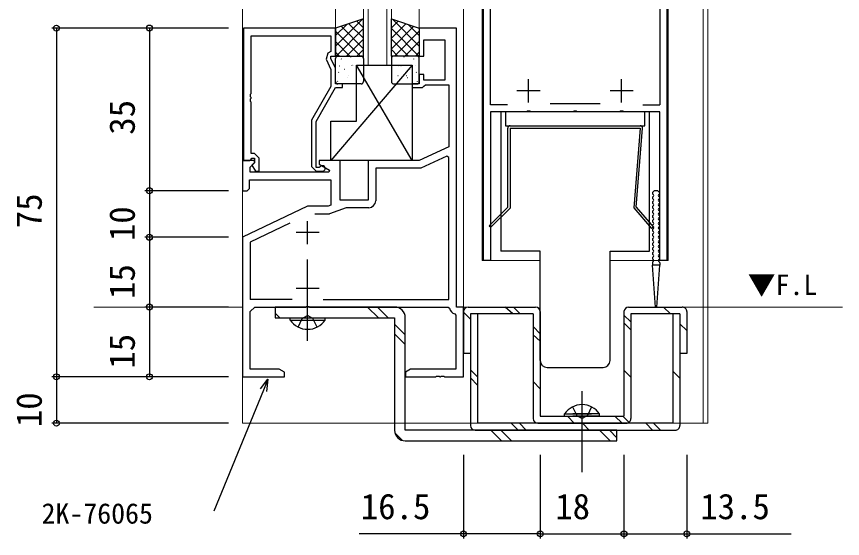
# Model space of a CAD drawing. Units: millimetres, scale not verified. Extents: x -437 to 438, y -681 to 678.
# Drawn here: x -122.1 to 55.4, y -123 to -10.7 of the extents above; entities that cross this region are included whole.
import ezdxf
from ezdxf.enums import TextEntityAlignment as Align

# ---------------------------------------------------------------- set-up
doc = ezdxf.new("R2010")
doc.units = ezdxf.units.MM
doc.header["$LTSCALE"] = 4
for name, color, linetype in [('0-1_USER1', 3, 'Continuous'), ('0-2_YKK_11', 7, 'Continuous'), ('0-4_YKK_13', 4, 'Continuous'), ('0-6_YKK_D', 6, 'Continuous')]:
    doc.layers.add(name, color=color, linetype=linetype)
doc.layers.add('0-3_YKK_12', color=2, linetype='Continuous', lineweight=18)
doc.styles.add('ＭＳ ゴシック', font='')
doc.styles.get('ＭＳ ゴシック').set_extended_font_data('MS Gothic')

msp = doc.modelspace()

# ---------------------------------------------------------------- linework, layer by layer
at = {"layer": '0-2_YKK_11'}
for p, q in [((-55.166, -18.562), (-55.573, -19.851)), ((-12.039, -29.2), (-12.039, -24.2)), ((7.961, -29.2), (7.961, -24.2)), ((-9.539, -26.7), (-14.539, -26.7)), ((10.461, -26.7), (5.461, -26.7)), ((-7.391, -29.4), (3.312, -29.4)), ((12.489, -29.7), (16.161, -29.7)), ((-69.939, -41.2), (-70.939, -40.2)), ((-58.739, -43), (-57.739, -44)), ((-57.739, -44), (-56.339, -44)), ((-57.988, -53.13), (-54.844, -53.13)), ((-59.539, -59.7), (-59.539, -54.7)), ((-57.039, -57.2), (-62.039, -57.2)), ((-59.539, -71.7), (-59.539, -66.7)), ((-57.039, -69.2), (-62.039, -69.2)), ((-62.902, -71.57), (-71.909, -71.57)), ((-56.177, -71.57), (-29.169, -71.57)), ((-70.909, -73.2), (-71.909, -74.2))]:
    msp.add_line(p, q, dxfattribs=at)
for points in [[(17.661, 24.8), (17.661, -63.2), (16.161, -63.2), (16.161, -31.2), (8.419, -31.2), (8.235, -31.08), (7.686, -31.08), (7.502, -31.2), (-1.581, -31.2), (-1.765, -31.08), (-2.314, -31.08), (-2.498, -31.2), (-11.581, -31.2), (-11.765, -31.08), (-12.314, -31.08), (-12.498, -31.2), (-20.239, -31.2), (-20.239, -63.2), (-21.739, -63.2), (-21.739, 24.8)], [(-16.567, -29.7), (-20.239, -29.7), (-20.239, 20)], [(2.737, 20), (16.161, 20), (16.161, -29.7)], [(-27.539, -73.2), (-27.539, -13.2), (-35.539, -13.2), (-35.539, -19.2), (-34.539, -19.2), (-34.539, -15.7), (-30.039, -15.7), (-30.039, -24.4), (-34.539, -24.4), (-34.539, -23.2), (-35.539, -23.2), (-35.539, -25.2), (-37.039, -25.2), (-37.039, -26), (-34.839, -26), (-34.539, -25.7), (-34.239, -25.4), (-29.169, -25.4), (-29.169, -38.73), (-35.539, -41.7), (-46.539, -41.7), (-46.539, -50.2), (-52.539, -50.2), (-52.539, -41.7), (-57.039, -41.7), (-57.039, -42.5), (-54.874, -43.75), (-54.995, -44.2), (-71.909, -44.2), (-71.909, -43.094), (-70.903, -42.088), (-71.064, -41.7), (-73.539, -41.7), (-73.539, -48.2), (-72.539, -48.2), (-72.039, -47.7), (-72.039, -45.83), (-54.539, -45.83), (-54.539, -51.285), (-55.131, -51.5)], [(-73.339, -13.2), (-73.339, -41.7), (-72.009, -41.7), (-71.709, -41.4), (-71.509, -41.2), (-70.939, -41.2), (-70.939, -42.126), (-71.513, -42.7), (-70.763, -44), (-69.939, -44), (-69.939, -41.2)], [(-56.838, -43.067), (-57.088, -43.2), (-57.739, -43.2), (-57.739, -33.275), (-53.539, -26), (-52.039, -26), (-52.039, -25.2), (-53.539, -25.2), (-53.539, -21.845), (-54.539, -19.7), (-54.539, -19.2), (-53.539, -19.2), (-53.539, -13.2), (-73.339, -13.2)], [(-70.939, -40.2), (-71.709, -40.2), (-71.709, -29.158), (-71.829, -28.975), (-71.829, -28.425), (-71.709, -28.242), (-71.709, -28.158), (-71.829, -27.975), (-71.829, -27.425), (-71.709, -27.242), (-71.709, -14.83), (-54.539, -14.83), (-54.539, -18.2), (-55.166, -18.562)], [(-55.573, -19.851), (-54.539, -22.066), (-54.539, -25.732), (-58.739, -33.007), (-58.739, -43)], [(-56.177, -71.57), (-29.169, -71.57), (-29.169, -41.039), (-29.632, -40.744), (-35.178, -43.33), (-44.909, -43.33), (-44.909, -50.33)], [(-55.131, -51.5), (-59.539, -51.5), (-73.539, -58.2), (-73.539, -88.2), (-64.539, -88.2), (-64.539, -87.2), (-65.631, -86.57), (-71.909, -86.57), (-71.909, -74.2)], [(-46.409, -51.83), (-51.272, -51.83), (-54.844, -53.13)], [(-63.347, -55.129), (-71.909, -59.227), (-71.909, -71.57)], [(-70.909, -73.2), (-59.999, -73.2), (-59.816, -73.08), (-59.266, -73.08), (-59.083, -73.2), (-29.314, -73.2), (-29.018, -73.45)], [(-27.898, -74.657), (-27.669, -74.948), (-27.669, -86.57), (-37.448, -86.57), (-38.539, -87.2), (-38.539, -88.2), (-31.998, -88.2), (-31.814, -88.08), (-31.265, -88.08), (-31.081, -88.2), (-30.998, -88.2), (-30.814, -88.08), (-30.265, -88.08), (-30.081, -88.2), (-26.039, -88.2), (-26.039, -73.2), (-27.539, -73.2)]]:
    msp.add_lwpolyline(points, dxfattribs=at)
for centre, radius, start, end in [((-56.339, -43.4), 0.6, 270.00003, 146.25104), ((-46.409, -50.33), 1.5, 270.00001, 359.99999), ((-27.539, -73.2), 1.5, 189.59408, 256.17905)]:
    msp.add_arc(centre, radius, start, end, dxfattribs=at)
at = {"layer": '0-3_YKK_12'}
for p, q in [((-73.539, 60.298), (-73.539, -83.2)), ((-53.539, 60.298), (-53.539, -13.2)), ((-47.539, -21.201), (-47.539, 60.298)), ((-46.539, 60.298), (-46.539, -21.201)), ((-42.539, -21.201), (-42.539, 60.298)), ((-41.539, 60.298), (-41.539, -21.201)), ((-35.539, 60.298), (-35.539, -13.201)), ((-26.039, 60.298), (-26.039, -83.2)), ((-22.039, 60.298), (-22.039, -63.205)), ((25.461, -73.2), (25.461, 60.298)), ((26.461, -73.2), (26.461, 60.298)), ((-41.539, -21.201), (-47.539, -21.201)), ((-22.039, -63.205), (-9.539, -63.205)), ((-105.528, -73.2), (-73.539, -73.2)), ((-73.539, -73.2), (-73.539, -98.2)), ((-25.039, -73.2), (-26.339, -73.2)), ((20.961, -73.2), (55.429, -73.2)), ((25.461, -98.2), (25.461, -73.2))]:
    msp.add_line(p, q, dxfattribs=at)
for points in [[(5.461, -63.205), (17.961, -63.205), (17.961, 60.298)], [(-73.539, -98.2), (26.461, -98.2), (26.461, -73.2)]]:
    msp.add_lwpolyline(points, dxfattribs=at)
at = {"layer": '0-4_YKK_13'}
for p, q in [((-47.539, -11.2), (-53.539, -13.2)), ((-47.76, -11.273), (-53.539, -17.053)), ((-51.127, -12.396), (-53.539, -14.808)), ((-50.671, -12.244), (-47.539, -15.376)), ((-48.987, -11.683), (-47.539, -13.13)), ((-47.539, -19.2), (-47.539, -11.2)), ((-41.539, -19.2), (-41.539, -11.2)), ((-41.539, -11.2), (-35.539, -13.2)), ((-40.092, -11.683), (-41.539, -13.13)), ((-38.408, -12.244), (-41.539, -15.376)), ((-41.319, -11.273), (-35.539, -17.053)), ((-37.952, -12.396), (-35.539, -14.808)), ((-53.539, -13.2), (-53.539, -19.2)), ((-53.539, -13.866), (-48.205, -19.2)), ((-47.539, -13.298), (-53.441, -19.2)), ((-52.355, -12.805), (-47.539, -17.621)), ((-36.724, -12.805), (-41.539, -17.621)), ((-41.539, -13.298), (-35.638, -19.2)), ((-35.539, -13.866), (-40.874, -19.2)), ((-35.539, -13.2), (-35.539, -19.2)), ((-47.539, -15.543), (-51.196, -19.2)), ((-41.539, -15.543), (-37.883, -19.2)), ((-53.539, -16.111), (-50.45, -19.2)), ((-35.539, -16.111), (-38.629, -19.2)), ((-53.539, -18.356), (-52.695, -19.2)), ((-53.539, -19.2), (-47.539, -19.2)), ((-53.039, -19.2), (-48.039, -19.2)), ((-50.912, -19.295), (-50.906, -19.302)), ((-50.228, -19.388), (-50.184, -19.412)), ((-47.539, -17.788), (-48.951, -19.2)), ((-41.539, -17.788), (-40.128, -19.2)), ((-35.539, -19.2), (-41.539, -19.2)), ((-36.039, -19.2), (-41.039, -19.2)), ((-38.851, -19.388), (-38.894, -19.412)), ((-38.167, -19.295), (-38.173, -19.302)), ((-35.539, -18.356), (-36.384, -19.2)), ((-37.039, -21.203), (-54.539, -41.701)), ((-53.539, -24.7), (-53.539, -19.7)), ((-52.732, -21.277), (-52.725, -21.285)), ((-52.305, -19.821), (-52.261, -19.845)), ((-50.014, -21.167), (-49.967, -21.255)), ((-49.637, -21.278), (-49.593, -21.302)), ((-37.039, -41.701), (-49.039, -21.203)), ((-47.561, -20.846), (-47.539, -20.857)), ((-47.539, -19.7), (-47.539, -24.7)), ((-41.539, -19.7), (-41.539, -24.7)), ((-41.518, -20.846), (-41.539, -20.857)), ((-39.442, -21.278), (-39.486, -21.302)), ((-39.065, -21.167), (-39.112, -21.255)), ((-36.774, -19.821), (-36.818, -19.845)), ((-36.347, -21.277), (-36.354, -21.285)), ((-35.539, -24.7), (-35.539, -19.7)), ((-52.903, -22.692), (-52.857, -22.78)), ((-51.662, -22.012), (-51.618, -22.036)), ((-48.971, -21.462), (-48.964, -21.47)), ((-40.108, -21.462), (-40.115, -21.47)), ((-37.417, -22.012), (-37.461, -22.036)), ((-36.176, -22.692), (-36.222, -22.78)), ((-53.095, -24.636), (-53.051, -24.66)), ((-51.07, -23.902), (-51.027, -23.926)), ((-50.757, -23.482), (-50.75, -23.49)), ((-48.994, -23.47), (-48.95, -23.494)), ((-40.085, -23.47), (-40.129, -23.494)), ((-38.322, -23.482), (-38.329, -23.49)), ((-38.008, -23.902), (-38.052, -23.926)), ((-35.984, -24.636), (-36.028, -24.66)), ((-48.039, -25.2), (-53.039, -25.2)), ((-41.039, -25.2), (-36.039, -25.2)), ((13.961, -61.2), (13.961, -31.2)), ((-16.539, -51.7), (-16.539, -34.7)), ((-16.039, -34.2), (11.961, -34.2)), ((-16.039, -34.7), (11.961, -34.7)), ((-16.039, -34.7), (-16.039, -51.907)), ((11.961, -34.7), (10.587, -51.853)), ((11.102, -51.686), (12.459, -34.74)), ((14.619, -48.558), (14.978, -48.2)), ((14.619, -48.841), (14.837, -49.058)), ((14.619, -49.558), (14.837, -49.341)), ((15.744, -48.2), (14.978, -48.2)), ((16.102, -48.558), (15.744, -48.2)), ((16.102, -48.841), (15.885, -49.058)), ((16.102, -49.558), (15.885, -49.341)), ((14.619, -49.841), (14.837, -50.058)), ((14.619, -50.558), (14.837, -50.341)), ((14.619, -50.841), (14.837, -51.058)), ((14.619, -51.558), (14.837, -51.341)), ((16.102, -49.841), (15.885, -50.058)), ((16.102, -50.558), (15.885, -50.341)), ((16.102, -50.841), (15.885, -51.058)), ((16.102, -51.558), (15.885, -51.341)), ((-16.539, -51.7), (-20.539, -55.7)), ((-16.039, -51.907), (-20.186, -56.054)), ((10.587, -51.853), (14.39, -56.317)), ((14.619, -51.841), (14.837, -52.058)), ((14.619, -52.558), (14.837, -52.341)), ((14.619, -52.841), (14.837, -53.058)), ((16.102, -51.841), (15.885, -52.058)), ((16.102, -52.558), (15.885, -52.341)), ((16.102, -52.841), (15.885, -53.058)), ((14.619, -53.558), (14.837, -53.341)), ((14.619, -53.841), (14.837, -54.058)), ((14.619, -54.558), (14.837, -54.341)), ((14.619, -54.841), (14.837, -55.058)), ((16.102, -53.558), (15.885, -53.341)), ((16.102, -53.841), (15.885, -54.058)), ((16.102, -54.558), (15.885, -54.341)), ((16.102, -54.841), (15.885, -55.058)), ((-20.539, -55.7), (-20.186, -56.054)), ((14.619, -55.558), (14.837, -55.341)), ((14.619, -55.841), (14.837, -56.058)), ((14.619, -56.558), (14.837, -56.341)), ((16.102, -55.558), (15.885, -55.341)), ((16.102, -55.841), (15.885, -56.058)), ((16.102, -56.558), (15.885, -56.341)), ((14.619, -56.841), (14.837, -57.058)), ((14.619, -57.558), (14.837, -57.341)), ((14.619, -57.841), (14.837, -58.058)), ((14.619, -58.558), (14.837, -58.341)), ((16.102, -56.841), (15.885, -57.058)), ((16.102, -57.558), (15.885, -57.341)), ((16.102, -57.841), (15.885, -58.058)), ((16.102, -58.558), (15.885, -58.341)), ((14.619, -58.841), (14.837, -59.058)), ((14.619, -59.558), (14.837, -59.341)), ((14.619, -59.841), (14.837, -60.058)), ((14.619, -60.558), (14.837, -60.341)), ((16.102, -58.841), (15.885, -59.058)), ((16.102, -59.558), (15.885, -59.341)), ((16.102, -59.841), (15.885, -60.058)), ((16.102, -60.558), (15.885, -60.341)), ((-9.539, -61.2), (-18.039, -61.2)), ((-9.539, -84.7), (-9.539, -61.2)), ((14.619, -60.841), (14.837, -61.058)), ((14.619, -61.558), (14.837, -61.341)), ((14.619, -61.841), (14.837, -62.058)), ((16.102, -60.841), (15.885, -61.058)), ((16.102, -61.558), (15.885, -61.341)), ((16.102, -61.841), (15.885, -62.058)), ((-59.541, -80.5), (-59.541, -63)), ((14.561, -63.7), (14.561, -64.2)), ((14.619, -62.558), (14.837, -62.341)), ((14.619, -62.841), (14.837, -63.058)), ((14.619, -63.558), (14.837, -63.341)), ((16.102, -62.558), (15.885, -62.341)), ((16.102, -62.841), (15.885, -63.058)), ((16.102, -63.558), (15.885, -63.341)), ((16.161, -63.7), (16.161, -64.2)), ((16.161, -64.2), (14.561, -64.2)), ((15.211, -73.2), (14.561, -64.2)), ((15.511, -73.2), (16.161, -64.2)), ((-66.541, -73.2), (-66.541, -75.5)), ((-40.841, -73.2), (-66.541, -73.2)), ((-65.552, -75.5), (-66.541, -74.512)), ((-44.341, -75.5), (-46.641, -73.2)), ((-42.218, -75.5), (-44.518, -73.2)), ((-26.039, -74.2), (-26.039, -83.2)), ((-24.539, -75.796), (-26.039, -74.315)), ((-25.039, -73.2), (-10.539, -73.2)), ((-15.458, -74.7), (-17.058, -73.2)), ((-13.874, -74.7), (-15.295, -73.2)), ((-9.539, -74.2), (-9.539, -96.7)), ((8.461, -74.2), (8.461, -96.7)), ((9.461, -73.2), (20.961, -73.2)), ((15.211, -73.2), (15.511, -73.2)), ((18.436, -74.7), (16.955, -73.2)), ((21.961, -74.2), (21.961, -83.2)), ((-66.541, -75.5), (-40.841, -75.5)), ((-63.291, -76.009), (-63.291, -75.5)), ((-63.291, -75.5), (-55.791, -75.5)), ((-40.841, -75.5), (-40.841, -99.7)), ((-38.541, -99.7), (-38.541, -75.5)), ((-23.039, -74.7), (-24.539, -74.7)), ((-24.539, -74.7), (-24.539, -98.7)), ((-23.039, -74.7), (-23.039, -98.2)), ((-11.039, -74.7), (-23.039, -74.7)), ((-11.039, -74.7), (-11.039, -97.2)), ((9.961, -76.419), (8.461, -74.956)), ((18.961, -74.7), (9.961, -74.7)), ((9.961, -74.7), (9.961, -97.2)), ((20.461, -74.7), (20.461, -98.7)), ((-38.541, -79.177), (-40.841, -76.877)), ((-9.539, -78.958), (-11.039, -77.363)), ((9.961, -78.104), (8.461, -76.585)), ((20.461, -76.802), (21.961, -78.225)), ((-38.541, -81.3), (-40.841, -79)), ((-9.539, -80.565), (-11.039, -79.209)), ((-24.539, -83.2), (-26.039, -83.2)), ((21.961, -83.2), (20.461, -83.2)), ((-23.039, -88.196), (-24.539, -86.715)), ((-8.039, -86.2), (3.961, -86.2)), ((9.961, -88.298), (8.461, -86.779)), ((-23.039, -89.981), (-24.539, -88.441)), ((20.461, -88.492), (18.961, -87.027)), ((-9.539, -90.836), (-11.039, -89.26)), ((-0.541, -108.709), (-0.541, -91.325)), ((-9.539, -96.7), (8.461, -96.7)), ((-4.291, -96.191), (1.459, -96.191)), ((-4.291, -96.7), (-4.291, -96.191)), ((-4.291, -96.7), (1.459, -96.7)), ((-2.232, -98.2), (-3.611, -96.744)), ((3.209, -96.191), (-2.541, -96.191)), ((3.209, -96.7), (-2.541, -96.7)), ((3.209, -96.7), (3.209, -96.191)), ((8.04, -98.2), (6.501, -96.7)), ((9.541, -98.014), (8.186, -96.7)), ((18.961, -98.2), (-23.039, -98.2)), ((-14.26, -99.7), (-15.76, -98.2)), ((-12.592, -99.7), (-14.019, -98.2)), ((-10.039, -98.2), (8.961, -98.2)), ((1.065, -99.733), (-0.449, -98.2)), ((14.617, -99.7), (13.135, -98.2)), ((16.284, -99.7), (14.802, -98.2)), ((-39.129, -101.924), (-40.764, -100.288)), ((6.959, -99.7), (-38.541, -99.7)), ((-23.539, -99.7), (19.461, -99.7)), ((-17.841, -102), (-20.141, -99.7)), ((-15.718, -102), (-18.018, -99.7)), ((5.494, -102), (3.194, -99.7)), ((6.959, -101.343), (5.317, -99.7)), ((6.959, -102), (6.959, -99.7)), ((-38.541, -102), (6.959, -102))]:
    msp.add_line(p, q, dxfattribs=at)
for points in [[(-49.039, -21.203), (-37.039, -21.203), (-37.039, -41.701), (-54.539, -41.701), (-54.539, -33.201), (-49.039, -33.201)], [(12.961, -34.2), (12.961, -31.2), (-17.039, -31.2), (-17.039, -34.2)]]:
    msp.add_lwpolyline(points, close=True, dxfattribs=at)
for points in [[(13.961, -31.2), (-18.039, -31.2), (-18.039, -61.2)], [(11.102, -51.686), (14.77, -55.992), (14.39, -56.317)], [(5.461, -84.7), (5.461, -61.2), (13.961, -61.2)], [(-63.291, -76.009), (-55.791, -76.009), (-55.791, -75.5)], [(-61.591, -77.509), (-60.686, -75.654), (-59.541, -75.045)], [(-57.491, -77.509), (-58.396, -75.654), (-59.541, -75.045)], [(20.461, -74.7), (18.961, -74.7), (18.961, -98.2)], [(-2.591, -94.691), (-1.686, -96.546), (-0.541, -97.155)], [(1.509, -94.691), (0.604, -96.546), (-0.541, -97.155)]]:
    msp.add_lwpolyline(points, dxfattribs=at)
for centre, radius, start, end in [((-53.039, -19.7), 0.5, 90, 180), ((-48.039, -19.7), 0.5, 0, 90), ((-41.039, -19.7), 0.5, 90, 180), ((-36.039, -19.7), 0.5, 0, 90), ((-53.039, -24.7), 0.5, 180, 270), ((-48.039, -24.7), 0.5, 270, 0), ((-41.039, -24.7), 0.5, 180, 270), ((-36.039, -24.7), 0.5, 270, 0), ((-16.039, -34.7), 0.5, 90, 180), ((11.961, -34.7), 0.5, 0, 90), ((14.761, -48.7), 0.2, 135, 225), ((14.761, -49.7), 0.2, 135, 225), ((14.695, -49.2), 0.2, 315, 45), ((16.027, -49.2), 0.2, 135, 225), ((15.961, -48.7), 0.2, 315, 45), ((15.961, -49.7), 0.2, 315, 45), ((14.761, -50.7), 0.2, 135, 225), ((14.695, -50.2), 0.2, 315, 45), ((14.695, -51.2), 0.2, 315, 45), ((16.027, -50.2), 0.2, 135, 225), ((16.027, -51.2), 0.2, 135, 225), ((15.961, -50.7), 0.2, 315, 45), ((14.761, -51.7), 0.2, 135, 225), ((14.761, -52.7), 0.2, 135, 225), ((14.695, -52.2), 0.2, 315, 45), ((14.695, -53.2), 0.2, 315, 45), ((16.027, -52.2), 0.2, 135, 225), ((16.027, -53.2), 0.2, 135, 225), ((15.961, -51.7), 0.2, 315, 45), ((15.961, -52.7), 0.2, 315, 45), ((14.761, -53.7), 0.2, 135, 225), ((14.761, -54.7), 0.2, 135, 225), ((14.695, -54.2), 0.2, 315, 45), ((16.027, -54.2), 0.2, 135, 225), ((15.961, -53.7), 0.2, 315, 45), ((15.961, -54.7), 0.2, 315, 45), ((14.761, -55.7), 0.2, 135, 225), ((14.761, -56.7), 0.2, 135, 225), ((14.695, -55.2), 0.2, 315, 45), ((14.695, -56.2), 0.2, 315, 45), ((16.027, -55.2), 0.2, 135, 225), ((16.027, -56.2), 0.2, 135, 225), ((15.961, -55.7), 0.2, 315, 45), ((15.961, -56.7), 0.2, 315, 45), ((14.761, -57.7), 0.2, 135, 225), ((14.761, -58.7), 0.2, 135, 225), ((14.695, -57.2), 0.2, 315, 45), ((14.695, -58.2), 0.2, 315, 45), ((16.027, -57.2), 0.2, 135, 225), ((16.027, -58.2), 0.2, 135, 225), ((15.961, -57.7), 0.2, 315, 45), ((15.961, -58.7), 0.2, 315, 45), ((14.761, -59.7), 0.2, 135, 225), ((14.695, -59.2), 0.2, 315, 45), ((14.695, -60.2), 0.2, 315, 45), ((16.027, -59.2), 0.2, 135, 225), ((16.027, -60.2), 0.2, 135, 225), ((15.961, -59.7), 0.2, 315, 45), ((14.761, -60.7), 0.2, 135, 225), ((14.761, -61.7), 0.2, 135, 225), ((14.695, -61.2), 0.2, 315, 45), ((14.695, -62.2), 0.2, 315, 45), ((16.027, -61.2), 0.2, 135, 225), ((16.027, -62.2), 0.2, 135, 225), ((15.961, -60.7), 0.2, 315, 45), ((15.961, -61.7), 0.2, 315, 45), ((14.761, -62.7), 0.2, 135, 225), ((14.761, -63.7), 0.2, 135, 180), ((14.695, -63.2), 0.2, 315, 45), ((16.027, -63.2), 0.2, 135, 225), ((15.961, -62.7), 0.2, 315, 45), ((15.961, -63.7), 0.2, 0, 45), ((-40.841, -75.5), 2.3, 360, 90), ((-25.039, -74.2), 1, 90.01399, 180), ((-10.539, -74.2), 1, 0.00087, 90), ((9.461, -74.2), 1, 90.01399, 180), ((20.961, -74.2), 1, 0.00087, 90.01399), ((-59.541, -73.473), 4.527, 214.06671, 325.93329), ((-8.039, -84.7), 1.5, 180, 270), ((3.961, -84.7), 1.5, 270, 0), ((-0.541, -98.727), 4.527, 34.06671, 145.93329), ((-10.039, -97.2), 1, 180, 269.98601), ((8.961, -97.2), 1, 270, 0.00087), ((-23.539, -98.7), 1, 180, 269.98601), ((19.461, -98.7), 1, 270, 0.00087), ((-38.541, -99.7), 2.3, 180, 270)]:
    msp.add_arc(centre, radius, start, end, dxfattribs=at)
at = {"layer": '0-6_YKK_D'}
for p, q in [((-76.539, -13.2), (-114.539, -13.2)), ((-113.539, -13.2), (-113.539, -88.2)), ((-76.539, -13.179), (-94.539, -13.179)), ((-93.539, -13.179), (-93.539, -48.179)), ((-76.539, -48.179), (-94.539, -48.179)), ((-76.539, -48.179), (-94.539, -48.179)), ((-93.539, -48.179), (-93.539, -58.179)), ((-76.539, -58.179), (-94.539, -58.179)), ((-76.539, -58.2), (-94.539, -58.2)), ((-93.539, -58.2), (-93.539, -73.2)), ((-76.539, -73.2), (-94.539, -73.2)), ((-76.539, -73.2), (-94.539, -73.2)), ((-93.539, -73.2), (-93.539, -88.2)), ((-76.539, -88.2), (-114.539, -88.2)), ((-76.539, -88.2), (-114.539, -88.2)), ((-113.539, -88.2), (-113.539, -98.2)), ((-76.539, -88.2), (-94.539, -88.2)), ((-76.539, -98.2), (-114.539, -98.2)), ((-26.039, -105), (-26.039, -123)), ((-9.539, -105), (-9.539, -123)), ((-9.539, -105), (-9.539, -123)), ((8.461, -105), (8.461, -123)), ((8.461, -105), (8.461, -123)), ((21.961, -105), (21.961, -123)), ((-9.539, -122), (8.461, -122))]:
    msp.add_line(p, q, dxfattribs=at)
for points in [[(-68.084, -88.728), (-69.048, -91.089), (-79.683, -117.144)], [(-69.681, -90.831), (-68.084, -88.728), (-68.415, -91.348)], [(-9.539, -122), (-26.039, -122), (-48.464, -122)], [(8.461, -122), (21.961, -122), (44.386, -122)]]:
    msp.add_lwpolyline(points, dxfattribs=at)
for centre in [(-113.539, -13.2), (-93.539, -13.179), (-93.539, -48.179), (-93.539, -48.179), (-93.539, -58.179), (-93.539, -58.2), (-93.539, -73.2), (-93.539, -73.2), (-113.539, -88.2), (-113.539, -88.2), (-93.539, -88.2), (-113.539, -98.2), (-26.039, -122), (-9.539, -122), (-9.539, -122), (8.461, -122), (8.461, -122), (21.961, -122)]:
    msp.add_circle(centre, 0.637, dxfattribs=at)

# ---------------------------------------------------------------- texts
at = {"layer": '0-1_USER1', "style": 'ＭＳ ゴシック'}
msp.add_text('▼F.L', height=4.399, dxfattribs=at).set_placement((35.046, -71.941), align=Align.BOTTOM_LEFT)
at = {"layer": '0-6_YKK_D', "style": 'ＭＳ ゴシック'}
for s, p in [('35', (-95.039, -36.133)), ('75', (-115.039, -56.24)), ('10', (-95.039, -59.017)), ('15', (-95.039, -71.453)), ('15', (-95.039, -86.453)), ('10', (-115.039, -99.038))]:
    msp.add_text(s, height=5.499, rotation=90, dxfattribs=at).set_placement(p, align=Align.BOTTOM_LEFT)
for s, height, p in [('16.5', 5.499, (-48.115, -120.5)), ('18', 5.499, (-6.314, -120.5)), ('13.5', 5.499, (24.86, -120.5)), ('2K-76065', 4.399, (-116.737, -121.122))]:
    msp.add_text(s, height=height, dxfattribs=at).set_placement(p, align=Align.BOTTOM_LEFT)

doc.saveas('drawing.dxf')
